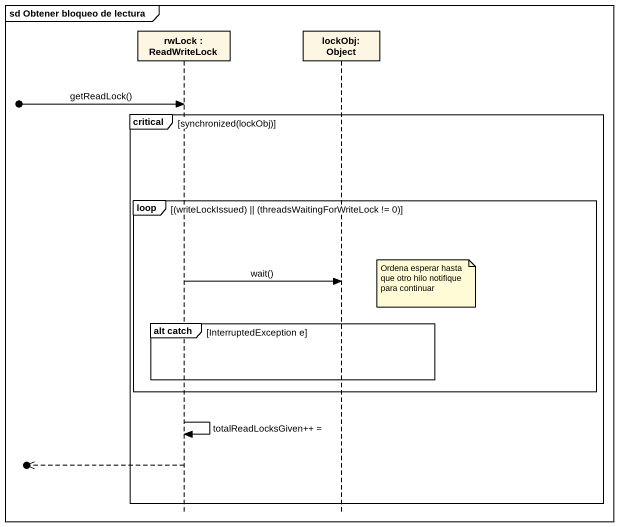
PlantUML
@startuml
mainframe sd Obtener bloqueo de lectura
hide footbox
participant "rwLock : ReadWriteLock" as rwLock
participant "lockObj: Object" as lockObj_Object

[o-> rwLock : getReadLock()
critical synchronized(lockObj)
  loop (writeLockIssued) || (threadsWaitingForWriteLock != 0)
    rwLock -> lockObj_Object : wait()
    note right of lockObj_Object : Ordena esperar hasta que otro hilo notifique para continuar
    group alt catch [InterruptedException e]
    end
  end
  rwLock -> rwLock : totalReadLocksGiven++ =
  [o<<-- rwLock
end
@enduml
